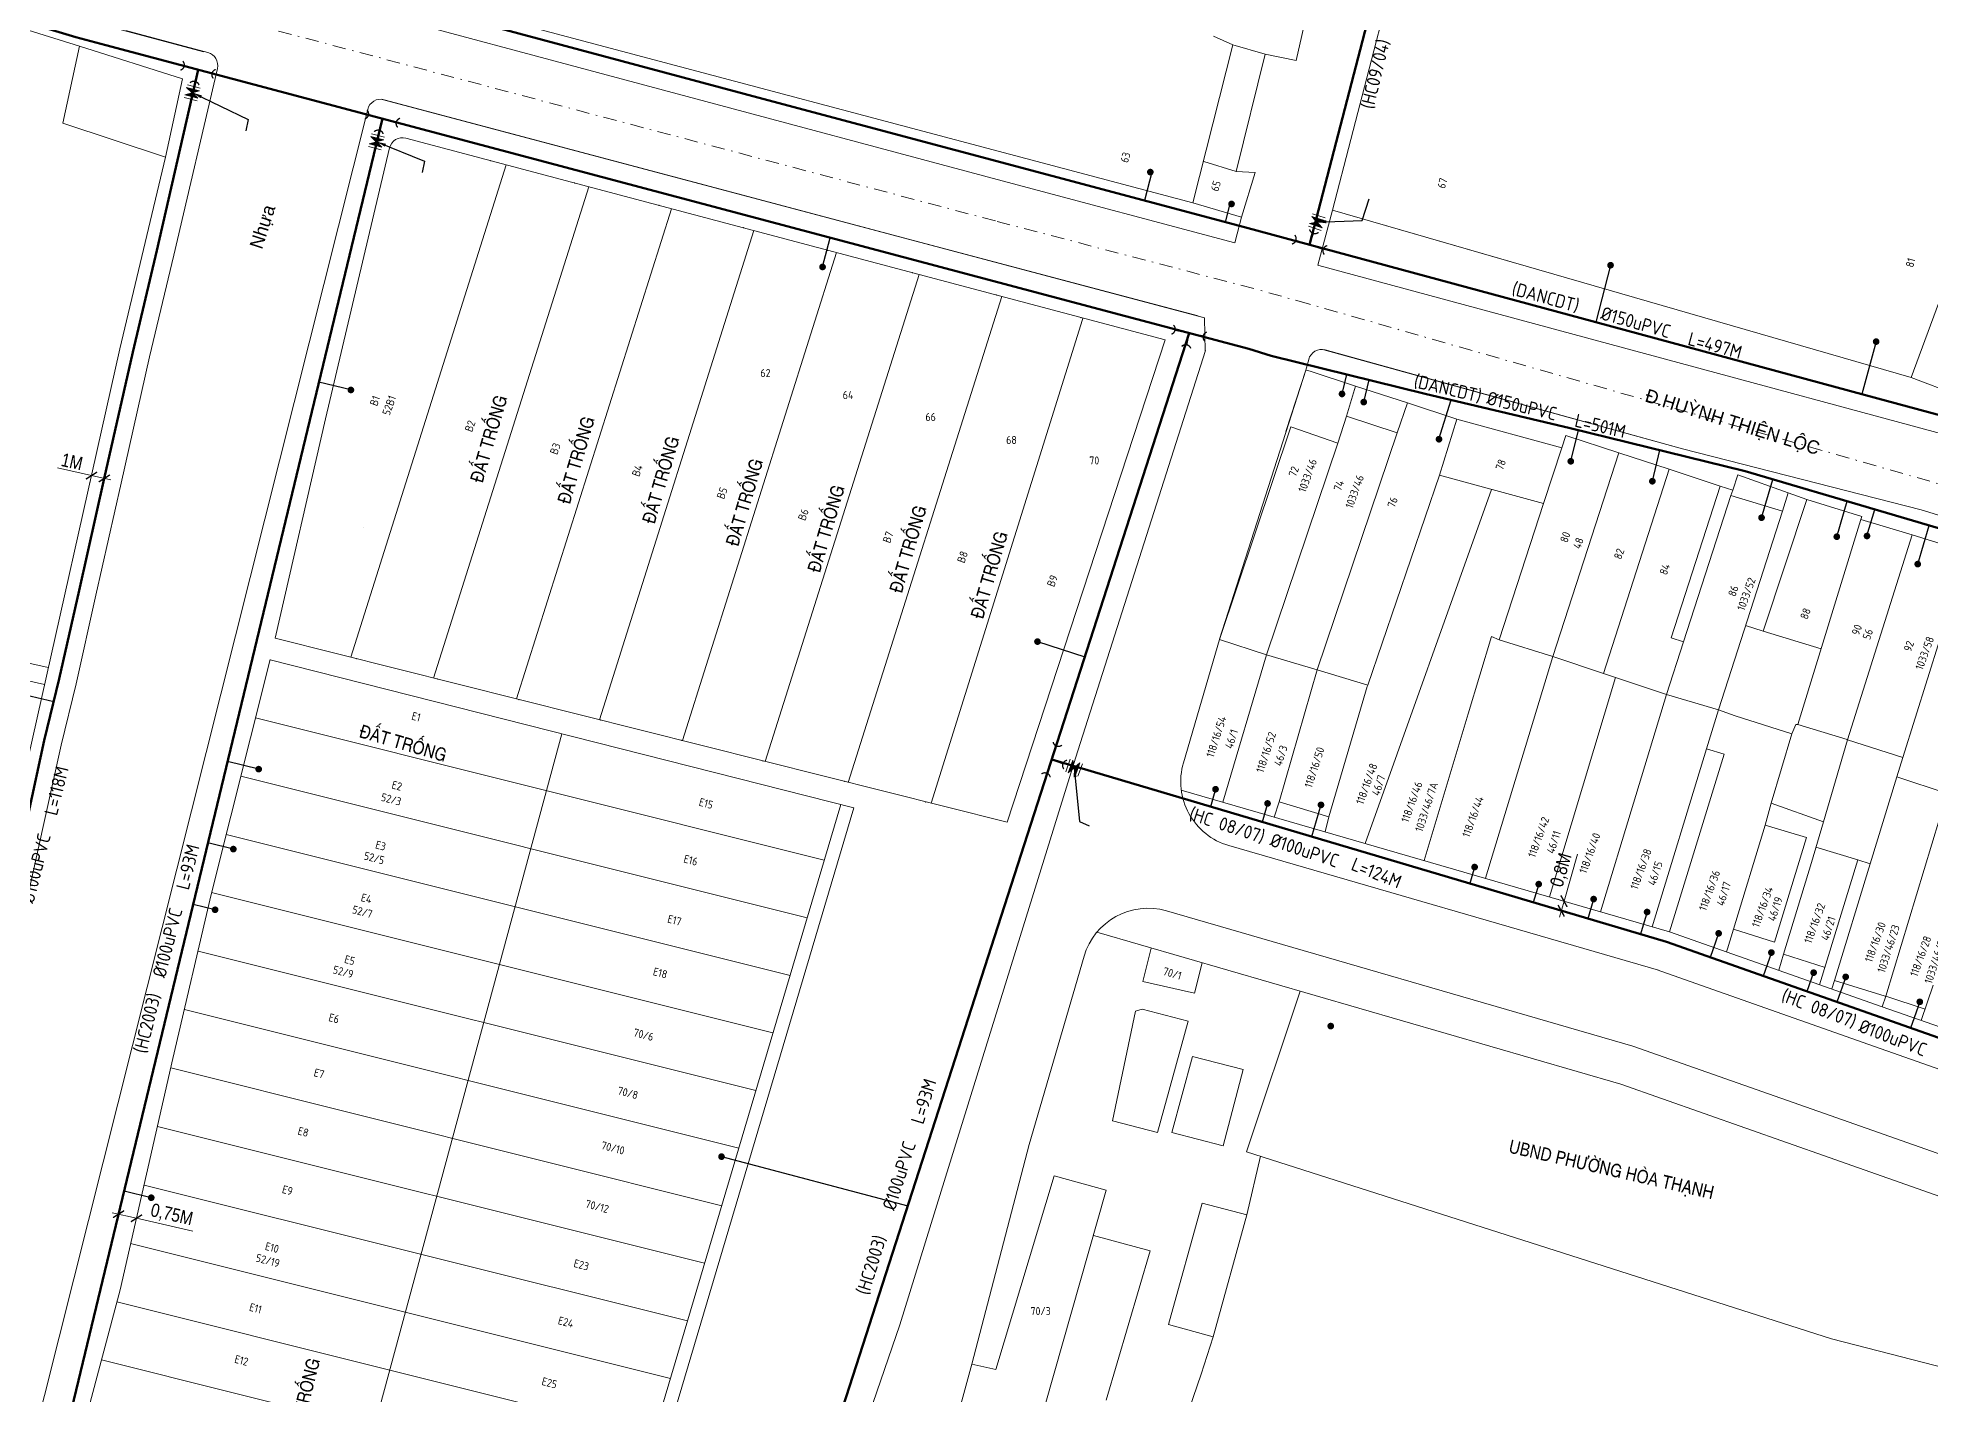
# Model space of a CAD drawing. Header units: inches. Extents: x 595615 to 1194060, y 1190840 to 2385448.
# Drawn here: x 596830 to 596971.9, y 1192167.6 to 1192269.3 of the extents above; entities that cross this region are included whole.
import ezdxf
from ezdxf.enums import TextEntityAlignment as Align

# ---------------------------------------------------------------- set-up
doc = ezdxf.new("R2010")
doc.units = ezdxf.units.IN
doc.header["$MEASUREMENT"] = 0
doc.linetypes.add('CENTER2', pattern=[1.125, 0.75, -0.125, 0.125, -0.125])
doc.linetypes.add('DASHDOTX2', pattern=[2, 1, -0.5, 0, -0.5])
doc.layers.get('Defpoints').update_dxf_attribs({"color": 1})
for name, color, linetype, lineweight in [('Chitiet', 4, 'Continuous', 9), ('DN 100 uPVC', 4, 'Continuous', 50), ('DN 150 uPVC', 4, 'Continuous', 50), ('DN 25 PE', 40, 'Continuous', 30), ('DUONG CACH LE', 112, 'Continuous', 5), ('NAM-CDAI', 220, 'Continuous', 25), ('Nen tim duong', 9, 'CENTER2', 0), ('Nen_HTHANH-TP', 9, 'Continuous', 0), ('Nen_SN-HTHANH-TP_new', 7, 'Continuous', 0), ('Nen_SN_HTHANH_old', 9, 'Continuous', 0), ('Te', 4, 'Continuous', 15), ('TEXT PIPE', 3, 'Continuous', 25), ('Text_DiaDanh', 9, 'Continuous', 0), ('Text_GiaoThong', 142, 'Continuous', 0), ('TLK 15', 220, 'Continuous', 20), ('VAN', 7, 'Continuous', 20)]:
    doc.layers.add(name, color=color, linetype=linetype, lineweight=lineweight)
doc.layers.add('ki hieu van', color=170, linetype='Continuous')
doc.styles.add('Dia Danh', font='VHELVCN_0.TTF', dxfattribs={"height": 1})
doc.styles.add('Giao Thong', font='VAPTIMN_0.TTF', dxfattribs={"height": 1})
doc.styles.add('Sonha_QTB', font='isocp.shx', dxfattribs={"height": 0.6, "bigfont": 'bigfont.shx'})
doc.styles.add('text', font='isocp2.shx')
doc.styles.add('VNI-HC', font='VHELVCN_0.TTF')
doc.dimstyles.new('DUONG KICH THUOC', dxfattribs={"dimtxt": 1, "dimasz": 0.7, "dimexe": 0.5, "dimexo": 0.3, "dimgap": 0.2, "dimtad": 1, "dimzin": 0, "dimdsep": 46, "dimtxsty": 'VNI-HC', "dimblk": 'ARCHTICK', "dimcen": 0.09, "dimdle": 0.5, "dimclrd": 256, "dimclre": 256, "dimclrt": 256, "dimadec": 0, "dimazin": 0, "dimtfac": 1, "dimtofl": 0, "dimtmove": 0, "dimatfit": 3, "dimfxl": 1, "dimtolj": 1, "dimtzin": 0, "dimlwd": -1, "dimlwe": -1, "dimarcsym": 0})

# ---------------------------------------------------------------- blocks, each defined once
blk = doc.blocks.new('VAN')
at = {"layer": 'VAN'}
h = blk.add_hatch(color=256, dxfattribs=at)
h.paths.add_polyline_path([(0.21, -0.5), (0.49, 0), (0.21, 0.5)])
h.paths.add_polyline_path([(0.77, 0.5), (0.49, 0), (0.77, -0.5)])
at = {"layer": 'VAN', "ltscale": 100}
for p, q in [((0, 0.5), (0, -0.5)), ((0.77, -0.5), (0.21, 0.5)), ((0.21, -0.5), (0.77, 0.5)), ((0.21, 0.5), (0.21, -0.5)), ((0.77, 0.5), (0.77, -0.5)), ((0.98, 0.5), (0.98, -0.5))]:
    blk.add_line(p, q, dxfattribs=at)
blk = doc.blocks.new('TE+VAN')
at = {"layer": 'Chitiet', "ltscale": 100, "const_width": 0.1}
for points in [[(-0.35, 1.28, 0.571257), (0.35, 1.28)], [(1.1, 0.35, 0.571257), (1.1, -0.35)], [(0.35, -1.28, 0.571257), (-0.35, -1.28)]]:
    blk.add_lwpolyline(points, format="xyb", dxfattribs=at)
for points in [[(0, -1.08), (0, 1.08)], [(0.9, 0), (0, 0)]]:
    blk.add_lwpolyline(points, dxfattribs=at)
at = {"layer": 'VAN'}
blk.add_blockref('VAN', (1.3, 0), dxfattribs=at)
blk = doc.blocks.new('TE1')
at = {"layer": 'Chitiet', "ltscale": 100, "const_width": 0.1}
for points in [[(-0.35, 1.28, 0.571257), (0.35, 1.28)], [(1.1, 0.35, 0.571257), (1.1, -0.35)], [(0.35, -1.28, 0.571257), (-0.35, -1.28)]]:
    blk.add_lwpolyline(points, format="xyb", dxfattribs=at)
for points in [[(0, -1.08), (0, 1.08)], [(0.9, 0), (0, 0)]]:
    blk.add_lwpolyline(points, dxfattribs=at)
blk = doc.blocks.new('_ArchTick')
at = {"color": 0, "linetype": 'ByBlock', "const_width": 0.15}
blk.add_lwpolyline([(-0.5, -0.5), (0.5, 0.5)], dxfattribs=at)
blk = doc.blocks.new('*D62')
at = {"layer": 'Defpoints', "color": 0}
for p in [(596836.08, 1192181.07), (596837.42, 1192180.76), (596837.42, 1192180.76)]:
    blk.add_point(p, dxfattribs=at)
at = {"layer": 'DUONG CACH LE'}
for p, q in [((596835.59, 1192181.18), (596837.42, 1192180.76)), ((596836.01, 1192180.78), (596835.96, 1192180.58)), ((596837.42, 1192180.76), (596841.66, 1192179.79)), ((596837.49, 1192181.06), (596837.53, 1192181.25))]:
    blk.add_line(p, q, dxfattribs=at)
at = {"layer": 'DUONG CACH LE', "xscale": 0.7, "yscale": 0.7, "zscale": 0.7}
for p, rotation in [((596836.08, 1192181.07), 167.1050148046589), ((596837.42, 1192180.76), 347.1050148046589)]:
    blk.add_blockref('_ArchTick', p, dxfattribs=dict(at, rotation=rotation))
at = {"layer": 'DUONG CACH LE', "insert": (596840.06, 1192180.98), "char_height": 1, "attachment_point": 5, "rotation": 347.105, "style": 'VNI-HC'}
blk.add_mtext('\\A1;0,75M', dxfattribs=at)
blk = doc.blocks.new('TLK 15')
at = {"layer": 'TLK 15', "linetype": 'Continuous', "const_width": 0.25}
blk.add_lwpolyline([(-0.125, 0, 1), (0.125, 0, 1)], format="xyb", close=True, dxfattribs=at)
blk = doc.blocks.new('*D90')
at = {"layer": 'Defpoints', "color": 0}
for p in [(596944.26, 1192203.82), (596944.47, 1192204.54), (596944.47, 1192204.54)]:
    blk.add_point(p, dxfattribs=at)
at = {"layer": 'DUONG CACH LE'}
for p, q in [((596944.47, 1192204.54), (596945.49, 1192208.06)), ((596944.18, 1192204.62), (596943.99, 1192204.68)), ((596944.12, 1192203.34), (596944.47, 1192204.54)), ((596944.55, 1192203.74), (596944.74, 1192203.68))]:
    blk.add_line(p, q, dxfattribs=at)
at = {"layer": 'DUONG CACH LE', "xscale": 0.7, "yscale": 0.7, "zscale": 0.7}
for p, rotation in [((596944.47, 1192204.54), 73.82525771144697), ((596944.26, 1192203.82), 253.825257711447)]:
    blk.add_blockref('_ArchTick', p, dxfattribs=dict(at, rotation=rotation))
at = {"layer": 'DUONG CACH LE', "insert": (596944.31, 1192206.86), "char_height": 1, "attachment_point": 5, "rotation": 73.8253, "style": 'VNI-HC'}
blk.add_mtext('\\A1;0,8M', dxfattribs=at)
blk = doc.blocks.new('*D149')
at = {"layer": 'Defpoints', "color": 0}
for p in [(596834.05, 1192236.45), (596834.05, 1192236.45), (596835.01, 1192236.24)]:
    blk.add_point(p, dxfattribs=at)
at = {"layer": 'DUONG CACH LE'}
for p, q in [((596834.05, 1192236.45), (596831.5, 1192237.03)), ((596833.98, 1192236.16), (596833.94, 1192235.97)), ((596835.5, 1192236.13), (596834.05, 1192236.45)), ((596834.94, 1192235.94), (596834.9, 1192235.75))]:
    blk.add_line(p, q, dxfattribs=at)
at = {"layer": 'DUONG CACH LE', "xscale": 0.7, "yscale": 0.7, "zscale": 0.7}
for p, rotation in [((596834.05, 1192236.45), 167.3311530801418), ((596835.01, 1192236.24), 347.3311530801419)]:
    blk.add_blockref('_ArchTick', p, dxfattribs=dict(at, rotation=rotation))
at = {"layer": 'DUONG CACH LE', "insert": (596832.59, 1192237.5), "char_height": 1, "attachment_point": 5, "rotation": 347.3312, "style": 'VNI-HC'}
blk.add_mtext('\\A1;1M', dxfattribs=at)

msp = doc.modelspace()

# ---------------------------------------------------------------- linework, layer by layer
at = {"layer": 'DN 100 uPVC'}
for points in [[(596925.389, 1192253.754), (596929.868, 1192270.966), (596933.462, 1192284.828), (596936.769, 1192297.582, -0.0000618), (596936.769, 1192297.583), (596939.326, 1192307.434), (596944.814, 1192323.377)], [(596842.043, 1192266.882), (596838.952, 1192253.34), (596837.14, 1192245.711), (596835.01, 1192236.237), (596833.119, 1192227.825), (596831.63, 1192221.199), (596830.51, 1192216.583), (596829.316, 1192211.15), (596827.844, 1192204.487), (596826.656, 1192199.197), (596825.284, 1192194.595), (596823.377, 1192188.196, -0.0000973), (596823.377, 1192188.196), (596821.404, 1192181.583), (596819.686, 1192175.815), (596817.688, 1192169.099), (596816.597, 1192165.447, -0.0002228), (596816.597, 1192165.446), (596814.847, 1192159.606), (596813.098, 1192153.601), (596810.503, 1192144.493, -0.0000774), (596810.503, 1192144.493), (596808.525, 1192137.558), (596807.059, 1192130.886)]]:
    msp.add_lwpolyline(points, format="xyb", dxfattribs=at)
for points in [[(596855.859, 1192263.218), (596831.247, 1192161.02)], [(596916.36, 1192247.137), (596882.254, 1192141.321)], [(597021.132, 1192175.99), (597002.42, 1192183.768), (596952.144, 1192201.48), (596906.052, 1192215.155)]]:
    msp.add_lwpolyline(points, dxfattribs=at)
at = {"layer": 'DN 150 uPVC'}
for points in [[(596685.268, 1192331.966), (596737.006, 1192311.91), (596755.185, 1192304.864), (596776.018, 1192297.04), (596791.429, 1192291.681), (596800.276, 1192288.667), (596801.79, 1192288.119), (596838.255, 1192277.753), (596843.593, 1192275.644), (596884.395, 1192264.704), (596920.502, 1192255.075), (596946.849, 1192247.951, 0.0000461), (596946.849, 1192247.951), (596967.079, 1192242.485), (596986.889, 1192237.133)], [(596700.494, 1192316.307), (596710.356, 1192312.548), (596722.933, 1192307.755, -0.0001494), (596722.933, 1192307.755), (596731.681, 1192304.415), (596745.084, 1192299.298), (596759.193, 1192293.781), (596774.505, 1192287.721), (596780.674, 1192285.279), (596787.784, 1192283.039), (596797.369, 1192280.123), (596805.019, 1192277.797), (596815.823, 1192274.55), (596820.835, 1192272.984), (596824.419, 1192271.903), (596829.876, 1192270.234), (596832.869, 1192269.319), (596835.113, 1192268.723), (596911.595, 1192248.403), (596920.828, 1192245.95), (596922.505, 1192245.439)]]:
    msp.add_lwpolyline(points, format="xyb", dxfattribs=at)
msp.add_lwpolyline([(596922.505, 1192245.439), (596934.069, 1192242.58), (596944.928, 1192240.012), (596958.051, 1192236.782), (596978.395, 1192230.794), (596999.795, 1192224.06), (597026.154, 1192215.643), (597044.915, 1192208.295), (597076.412, 1192195.876), (597085.972, 1192189.664), (597145.543, 1192149.961)], dxfattribs=at)
at = {"layer": 'DN 25 PE'}
for p, q in [((596913.574, 1192259.211), (596913.004, 1192257.075)), ((596919.414, 1192256.82), (596919.052, 1192255.462)), ((596888.872, 1192252.096), (596889.453, 1192254.286)), ((596947.96, 1192252.227), (596946.849, 1192247.951)), ((596967.877, 1192246.499), (596966.812, 1192242.557)), ((596853.502, 1192242.874), (596851.099, 1192243.453)), ((596927.822, 1192242.574), (596928.183, 1192244.035)), ((596929.453, 1192241.963), (596929.863, 1192243.62)), ((596935.095, 1192239.178), (596936.015, 1192242.12)), ((596944.978, 1192237.524), (596945.552, 1192239.858)), ((596951.095, 1192236.03), (596951.667, 1192238.353)), ((596959.283, 1192233.294), (596960.129, 1192236.17)), ((596964.925, 1192231.868), (596965.708, 1192234.528)), ((596967.188, 1192231.922), (596967.776, 1192233.919)), ((596970.995, 1192229.816), (596971.85, 1192232.72)), ((596904.987, 1192224.003), (596908.535, 1192222.859)), ((596829.097, 1192220.022), (596831.22, 1192219.507)), ((596846.586, 1192214.439), (596844.248, 1192215.002)), ((596918.338, 1192212.934), (596917.95, 1192211.625)), ((596922.239, 1192211.867), (596921.826, 1192210.475)), ((596926.246, 1192211.76), (596925.538, 1192209.374)), ((596844.687, 1192208.446), (596842.779, 1192208.905)), ((596937.767, 1192207.098), (596937.399, 1192205.855)), ((596942.576, 1192205.817), (596942.168, 1192204.44)), ((596946.69, 1192204.696), (596946.255, 1192203.227)), ((596843.32, 1192203.894), (596841.668, 1192204.292)), ((596950.698, 1192203.728), (596950.198, 1192202.057)), ((596956.065, 1192202.127), (596955.43, 1192200.323)), ((596960.019, 1192200.686), (596959.399, 1192198.924)), ((596963.189, 1192199.181), (596962.69, 1192197.765)), ((596965.593, 1192198.861), (596964.929, 1192196.976)), ((596971.15, 1192196.992), (596970.458, 1192195.028)), ((596881.293, 1192185.382), (596895.265, 1192181.69)), ((596838.531, 1192182.302), (596836.491, 1192182.794))]:
    msp.add_line(p, q, dxfattribs=at)
at = {"layer": 'DUONG CACH LE'}
for p in [(596863.953, 1192260.072), (596863.953, 1192260.072), (596870.28, 1192258.391), (596870.28, 1192258.391), (596876.608, 1192256.711), (596876.608, 1192256.711), (596882.935, 1192255.03), (596882.935, 1192255.03), (596889.263, 1192253.349), (596889.263, 1192253.349), (596895.59, 1192251.668), (596895.59, 1192251.668), (596901.918, 1192249.987), (596901.918, 1192249.987), (596908.245, 1192248.306), (596908.245, 1192248.306), (596853.915, 1192222.721), (596860.014, 1192221.188), (596866.112, 1192219.655), (596872.211, 1192218.121), (596878.309, 1192216.588), (596884.407, 1192215.055), (596890.506, 1192213.522), (596896.604, 1192211.988)]:
    msp.add_point(p, dxfattribs=at)
at = {"layer": 'Nen tim duong', "linetype": 'DASHDOTX2'}
for p, q in [((596841.993, 1192271.403), (596901.955, 1192255.511)), ((596901.955, 1192255.511), (596921.29, 1192250.457)), ((596925.31, 1192249.33), (596921.29, 1192250.457)), ((596990.079, 1192230.842), (596925.31, 1192249.33))]:
    msp.add_line(p, q, dxfattribs=at)
at = {"layer": 'Nen_HTHANH-TP', "linetype": 'Continuous'}
for p, q in [((596927.115, 1192256.362), (596940.294, 1192307.192)), ((596927.115, 1192256.362), (596940.294, 1192307.182)), ((596842.93, 1192274.474), (596902.723, 1192258.442)), ((596902.723, 1192258.442), (596842.93, 1192274.474)), ((596851.07, 1192274.32), (596916.624, 1192256.913)), ((596820.932, 1192272.436), (596833.145, 1192268.656)), ((596925.243, 1192271.32), (596924.386, 1192267.579)), ((596925.243, 1192271.32), (596924.386, 1192267.579)), ((596833.483, 1192270.616), (596842.458, 1192268.232)), ((596833.145, 1192268.656), (596831.909, 1192262.885)), ((596833.145, 1192268.656), (596840.877, 1192266.202)), ((596836.634, 1192269.819), (596842.464, 1192268.254)), ((596919.625, 1192268.746), (596916.624, 1192256.913)), ((596919.625, 1192268.746), (596918.174, 1192269.414)), ((596919.625, 1192268.746), (596922.065, 1192268.058)), ((596922.065, 1192268.058), (596919.892, 1192259.266)), ((596919.892, 1192259.266), (596922.065, 1192268.058)), ((596924.386, 1192267.579), (596922.065, 1192268.058)), ((596924.386, 1192267.579), (596922.065, 1192268.058)), ((596840.877, 1192266.202), (596839.602, 1192260.341)), ((596839.602, 1192260.341), (596840.877, 1192266.202)), ((596840.877, 1192266.202), (596839.602, 1192260.341)), ((596855.849, 1192264.664), (596917.51, 1192248.287)), ((596839.602, 1192260.341), (596831.909, 1192262.885)), ((596857.625, 1192261.753), (596914.573, 1192246.625)), ((596839.602, 1192260.341), (596836.183, 1192245.948)), ((596851.601, 1192240.72), (596856.396, 1192261.017)), ((596917.452, 1192259.994), (596919.892, 1192259.266)), ((596919.892, 1192259.266), (596921.302, 1192259.177)), ((596921.302, 1192259.177), (596919.892, 1192259.266)), ((596921.302, 1192259.177), (596920.295, 1192255.836)), ((596920.295, 1192255.836), (596921.302, 1192259.177)), ((596882.444, 1192257.606), (596895.797, 1192254.056)), ((596902.723, 1192258.442), (596919.777, 1192253.894)), ((596970.505, 1192243.797), (596975.684, 1192257.861)), ((596920.295, 1192255.836), (596916.624, 1192256.913)), ((596916.624, 1192256.913), (596920.295, 1192255.836)), ((596927.115, 1192256.362), (596970.505, 1192243.797)), ((596927.115, 1192256.362), (596941.118, 1192252.303)), ((596895.797, 1192254.056), (596917.031, 1192248.434)), ((596926.013, 1192252.231), (596926.088, 1192252.211)), ((596926.088, 1192252.211), (596939.691, 1192248.532)), ((596926.088, 1192252.211), (596986.202, 1192235.968)), ((596917.51, 1192248.287), (596914.241, 1192249.151)), ((596917.51, 1192248.287), (596917.567, 1192245.781)), ((596828.939, 1192213.722), (596836.183, 1192245.948)), ((596914.573, 1192246.625), (596902.703, 1192210.455)), ((596926.468, 1192245.891), (596937.626, 1192242.81)), ((596926.468, 1192245.891), (596953.349, 1192238.463)), ((596926.559, 1192245.871), (596953.349, 1192238.463)), ((596918.637, 1192224.187), (596925.114, 1192244.36)), ((596923.608, 1192239.759), (596925.114, 1192244.36)), ((596925.114, 1192244.36), (596925.349, 1192245.25)), ((596925.114, 1192244.36), (596925.349, 1192245.25)), ((596925.114, 1192244.36), (596925.325, 1192245.161)), ((596925.114, 1192244.36), (596925.425, 1192244.28)), ((596925.425, 1192244.28), (596928.835, 1192243.163)), ((596928.835, 1192243.163), (596928.167, 1192240.902)), ((596928.835, 1192243.163), (596932.726, 1192241.896)), ((596970.505, 1192243.797), (596973.936, 1192242.509)), ((596932.726, 1192241.896), (596931.948, 1192239.656)), ((596932.726, 1192241.896), (596936.437, 1192240.689)), ((596847.817, 1192224.254), (596851.601, 1192240.72)), ((596923.988, 1192240.109), (596918.631, 1192224.165)), ((596927.519, 1192238.872), (596923.988, 1192240.109)), ((596928.167, 1192240.902), (596927.519, 1192238.872)), ((596928.167, 1192240.902), (596931.948, 1192239.656)), ((596936.437, 1192240.689), (596935.121, 1192236.478)), ((596936.437, 1192240.689), (596944.319, 1192238.526)), ((596927.519, 1192238.872), (596922.152, 1192223.018)), ((596931.948, 1192239.656), (596925.963, 1192221.881)), ((596944.319, 1192238.526), (596944.608, 1192239.446)), ((596944.608, 1192239.446), (596948.589, 1192238.169)), ((596944.319, 1192238.526), (596942.923, 1192234.364)), ((596948.589, 1192238.169), (596943.622, 1192222.875)), ((596948.589, 1192238.169), (596952.35, 1192236.922)), ((596953.349, 1192238.463), (596971.253, 1192233.887)), ((596953.349, 1192238.463), (596971.253, 1192233.887)), ((596935.121, 1192236.478), (596929.764, 1192220.744)), ((596935.121, 1192236.478), (596942.923, 1192234.364)), ((596947.433, 1192221.618), (596952.35, 1192236.922)), ((596952.35, 1192236.922), (596956.181, 1192235.665)), ((596957.122, 1192235.356), (596957.501, 1192236.496)), ((596957.501, 1192236.496), (596961.272, 1192235.159)), ((596956.181, 1192235.665), (596952.501, 1192224.292)), ((596956.992, 1192234.956), (596953.421, 1192223.983)), ((596956.181, 1192235.665), (596957.122, 1192235.356)), ((596957.122, 1192235.356), (596956.992, 1192234.956)), ((596956.992, 1192234.956), (596960.863, 1192233.779)), ((596959.41, 1192224.788), (596962.682, 1192234.66)), ((596960.863, 1192233.779), (596961.272, 1192235.159)), ((596961.272, 1192235.159), (596962.682, 1192234.66)), ((596962.682, 1192234.66), (596966.793, 1192233.394)), ((596939.601, 1192224.142), (596942.923, 1192234.364)), ((596960.863, 1192233.779), (596956.045, 1192218.885)), ((596966.723, 1192233.164), (596961.996, 1192217.79)), ((596966.793, 1192233.394), (596966.723, 1192233.164)), ((596966.723, 1192233.164), (596970.584, 1192231.997)), ((596971.253, 1192233.887), (597000.4, 1192224.881)), ((596971.253, 1192233.887), (597000.4, 1192224.881)), ((596854.424, 1192232.593), (596854.424, 1192232.593)), ((596970.584, 1192231.997), (596965.717, 1192216.633)), ((596970.584, 1192231.997), (596974.685, 1192230.73)), ((596973.588, 1192227.099), (596969.878, 1192215.306)), ((596959.41, 1192224.788), (596958.09, 1192225.217)), ((596959.41, 1192224.788), (596963.741, 1192223.461)), ((596915.928, 1192214.909), (596918.631, 1192224.165)), ((596918.631, 1192224.165), (596922.152, 1192223.018)), ((596937.275, 1192218.58), (596939.041, 1192224.391)), ((596939.041, 1192224.391), (596939.601, 1192224.142)), ((596939.601, 1192224.142), (596943.622, 1192222.875)), ((596953.421, 1192223.983), (596952.164, 1192220.042)), ((596952.501, 1192224.292), (596953.421, 1192223.983)), ((596922.152, 1192223.018), (596918.875, 1192211.962)), ((596922.152, 1192223.018), (596925.963, 1192221.881)), ((596925.963, 1192221.881), (596923.111, 1192211.988)), ((596925.963, 1192221.881), (596929.764, 1192220.744)), ((596943.622, 1192222.875), (596938.575, 1192206.271)), ((596943.622, 1192222.875), (596947.433, 1192221.618)), ((596929.714, 1192220.644), (596926.841, 1192210.851)), ((596929.764, 1192220.744), (596929.714, 1192220.644)), ((596948.343, 1192221.299), (596943.373, 1192204.857)), ((596947.433, 1192221.618), (596948.343, 1192221.299)), ((596948.343, 1192221.299), (596952.164, 1192220.042)), ((596952.164, 1192220.042), (596947.196, 1192203.748)), ((596952.164, 1192220.042), (596956.045, 1192218.885)), ((596956.045, 1192218.885), (596955.157, 1192215.964)), ((596957.305, 1192218.426), (596956.045, 1192218.885)), ((596937.275, 1192218.58), (596933.976, 1192207.583)), ((596961.566, 1192217.089), (596957.305, 1192218.426)), ((596961.566, 1192217.089), (596961.846, 1192217.78)), ((596961.846, 1192217.78), (596961.996, 1192217.79)), ((596965.697, 1192216.663), (596961.996, 1192217.79)), ((596960.011, 1192211.888), (596961.566, 1192217.089)), ((596963.922, 1192210.501), (596965.717, 1192216.633)), ((596965.717, 1192216.633), (596965.697, 1192216.663)), ((596969.878, 1192215.306), (596965.717, 1192216.633)), ((596955.157, 1192215.964), (596951.081, 1192202.621)), ((596956.478, 1192215.575), (596952.388, 1192202.242)), ((596955.157, 1192215.964), (596956.478, 1192215.575)), ((596969.429, 1192213.856), (596969.878, 1192215.306)), ((596967.434, 1192207.344), (596969.429, 1192213.856)), ((596969.429, 1192213.856), (596973.2, 1192212.619)), ((596952.388, 1192202.242), (596915.769, 1192212.863)), ((596923.111, 1192211.988), (596922.727, 1192210.845)), ((596926.841, 1192210.851), (596923.111, 1192211.988)), ((596959.552, 1192210.248), (596960.011, 1192211.888)), ((596960.011, 1192211.888), (596963.922, 1192210.501)), ((596973.2, 1192212.619), (596968.592, 1192197.425)), ((596926.841, 1192210.851), (596926.552, 1192209.736)), ((596963.024, 1192207.441), (596963.922, 1192210.501)), ((596957.178, 1192202.436), (596959.552, 1192210.248)), ((596962.643, 1192209.31), (596959.552, 1192210.248)), ((596960.249, 1192201.468), (596962.643, 1192209.31)), ((596951.553, 1192199.361), (596919.335, 1192208.706)), ((596963.363, 1192208.591), (596966.504, 1192207.633)), ((596963.639, 1192198.278), (596966.504, 1192207.633)), ((596966.504, 1192207.633), (596967.434, 1192207.344)), ((596938.575, 1192206.271), (596938.569, 1192206.25)), ((596960.94, 1192200.559), (596963.024, 1192207.441)), ((596964.751, 1192198.582), (596967.434, 1192207.344)), ((596949.637, 1192193.669), (596914.671, 1192203.811)), ((596948.72, 1192190.811), (596909.434, 1192202.206)), ((596968.333, 1192196.625), (596952.388, 1192202.242)), ((596956.729, 1192200.956), (596957.178, 1192202.436)), ((596957.178, 1192202.436), (596960.249, 1192201.468)), ((596904.371, 1192186.283), (596908.477, 1192200.405)), ((596913.521, 1192201.021), (596912.891, 1192198.51)), ((596956.664, 1192200.736), (596956.729, 1192200.956)), ((596960.587, 1192199.354), (596960.94, 1192200.559)), ((596960.94, 1192200.559), (596964.041, 1192199.571)), ((596916.762, 1192197.653), (596917.339, 1192199.914)), ((596967.336, 1192193.795), (596951.392, 1192199.412)), ((596967.336, 1192193.795), (596951.392, 1192199.412)), ((596912.891, 1192198.51), (596916.762, 1192197.653)), ((596924.695, 1192197.78), (596920.672, 1192185.736)), ((596964.556, 1192197.955), (596964.751, 1192198.582)), ((596964.751, 1192198.582), (596968.562, 1192197.425)), ((596972.152, 1192198.248), (596971.263, 1192195.593)), ((596912.333, 1192196.3), (596910.62, 1192188.068)), ((596912.833, 1192196.44), (596912.333, 1192196.3)), ((596912.833, 1192196.44), (596916.294, 1192195.543)), ((596968.592, 1192197.425), (596968.333, 1192196.625)), ((597002.724, 1192184.51), (596968.333, 1192196.625)), ((596968.592, 1192197.425), (596971.543, 1192196.437)), ((596913.991, 1192187.181), (596916.274, 1192195.543)), ((596965.342, 1192188.136), (596949.637, 1192193.669)), ((597001.649, 1192181.708), (596967.336, 1192193.795)), ((596915.061, 1192187.202), (596916.606, 1192192.903)), ((596916.606, 1192192.903), (596920.407, 1192191.916)), ((596920.407, 1192191.916), (596918.901, 1192186.195)), ((596964.346, 1192185.307), (596948.72, 1192190.811)), ((596910.62, 1192188.068), (596913.991, 1192187.181)), ((596900.075, 1192169.82), (596904.371, 1192186.283)), ((596918.901, 1192186.195), (596915.061, 1192187.202)), ((596920.672, 1192185.736), (596964.523, 1192171.732)), ((596920.686, 1192181.016), (596921.712, 1192185.427)), ((596978.516, 1192180.315), (596964.346, 1192185.307)), ((596906.233, 1192183.935), (596901.855, 1192169.431)), ((596906.233, 1192183.935), (596910.144, 1192182.878)), ((596910.144, 1192182.878), (596904.939, 1192164.544)), ((596917.345, 1192181.904), (596914.812, 1192172.792)), ((596920.686, 1192181.016), (596917.345, 1192181.904)), ((596918.173, 1192171.864), (596920.686, 1192181.016)), ((596913.428, 1192178.311), (596909.177, 1192179.467)), ((596913.428, 1192178.311), (596910.147, 1192167.128)), ((596914.812, 1192172.792), (596918.173, 1192171.864)), ((596918.173, 1192171.864), (596917.265, 1192169.084)), ((596964.523, 1192171.732), (596975.34, 1192168.935)), ((596899.077, 1192166.249), (596900.075, 1192169.82)), ((596901.855, 1192169.431), (596900.075, 1192169.82)), ((596917.265, 1192169.084), (596916.058, 1192165.573))]:
    msp.add_line(p, q, dxfattribs=at)
for points in [[(596836.634, 1192269.819), (596842.778, 1192268.169, -0.4048882), (596843.493, 1192266.975), (596840.212, 1192252.985), (596838.4, 1192245.356), (596836.271, 1192235.886), (596834.38, 1192227.474), (596832.89, 1192220.844), (596831.771, 1192216.229), (596830.578, 1192210.801), (596829.105, 1192204.137)], [(596882.444, 1192257.606), (596855.99, 1192264.637, 0.4181218), (596854.763, 1192263.915), (596822.774, 1192136.762, 0.4171704), (596824.245, 1192134.33), (596875.323, 1192122.025, 0.3868547), (596877.683, 1192123.32), (596894.658, 1192172.766), (596898.093, 1192183.838), (596907.828, 1192215.274), (596917.581, 1192245.826)], [(596936.546, 1192155.389), (596962.994, 1192147.177, 0.4084545), (596969.221, 1192150.376), (596979.427, 1192181.092, 0.4089724), (596978.194, 1192183.609), (596965.343, 1192188.136)]]:
    msp.add_lwpolyline(points, format="xyb", dxfattribs=at)
for points in [[(596865.15, 1192259.754), (596853.49, 1192222.828)], [(596871.342, 1192258.109), (596859.708, 1192221.265)], [(596877.534, 1192256.464), (596865.925, 1192219.702)], [(596883.726, 1192254.82), (596872.143, 1192218.138)], [(596889.918, 1192253.175), (596878.361, 1192216.575)], [(596896.11, 1192251.53), (596884.579, 1192215.012)], [(596902.302, 1192249.885), (596902.302, 1192249.885), (596890.797, 1192213.449)], [(596908.394, 1192248.267), (596908.362, 1192248.161), (596897.015, 1192211.885)], [(596929.551, 1192208.866), (596939.022, 1192235.421)], [(596813.258, 1192208.253), (596817.078, 1192225.145), (596830.813, 1192222.058)], [(596816.793, 1192223.882), (596830.529, 1192220.794)], [(596847.817, 1192224.254), (596902.703, 1192210.455)], [(596832.437, 1192161.215), (596836.193, 1192175.403), (596840.161, 1192192.739), (596843.022, 1192205.028), (596847.45, 1192222.659)], [(596847.446, 1192222.639), (596891.204, 1192211.537)], [(596846.349, 1192218.275), (596846.349, 1192218.275), (596888.997, 1192207.609)], [(596869.325, 1192217.088), (596852.725, 1192155.73)], [(596845.253, 1192213.91), (596887.715, 1192203.291)], [(596872.049, 1192150.505), (596890.235, 1192211.783)], [(596873.013, 1192150.244), (596891.204, 1192211.537)], [(596844.156, 1192209.546), (596886.433, 1192198.973)], [(596843.06, 1192205.181), (596885.152, 1192194.655)], [(596842.037, 1192200.799), (596883.87, 1192190.337)], [(596841.017, 1192196.415), (596882.589, 1192186.019)], [(596839.999, 1192192.031), (596881.307, 1192181.701)], [(596838.995, 1192187.644), (596880.026, 1192177.383)], [(596837.99, 1192183.256), (596878.744, 1192173.064)], [(596836.986, 1192178.869), (596877.463, 1192168.746)], [(596835.951, 1192174.489), (596876.181, 1192164.428)], [(596834.799, 1192170.139), (596874.899, 1192160.11)]]:
    msp.add_lwpolyline(points, dxfattribs=at)
at = {"layer": 'Nen_HTHANH-TP'}
for points in [[(596920.295, 1192255.836), (596919.777, 1192253.894)], [(596927.115, 1192256.362), (596926.013, 1192252.231)]]:
    msp.add_lwpolyline(points, dxfattribs=at)
at = {"layer": 'Nen_HTHANH-TP', "linetype": 'Continuous'}
for centre, radius, start, end in [((596857.369, 1192260.787), 1, 75.12319, 166.70859), ((596926.292, 1192244.907), 1, 74.54341, 165.25514), ((596920.728, 1192213.508), 5, 163.7221, 253.82526), ((596913.278, 1192199.009), 5, 73.82526, 163.78886)]:
    msp.add_arc(centre, radius, start, end, dxfattribs=at)

# ---------------------------------------------------------------- block references
at = {"layer": 'Chitiet'}
for p, rotation in [((596842.043, 1192266.882), 255.7120497538547), ((596855.859, 1192263.218), 255.7120497538547), ((596925.389, 1192253.754), 72.03458645961905), ((596906.052, 1192215.155), 339.9818327137803)]:
    msp.add_blockref('TE+VAN', p, dxfattribs=dict(at, rotation=rotation))
at = {"layer": 'Te', "rotation": 258.1759028816721}
msp.add_blockref('TE1', (596916.36, 1192247.137), dxfattribs=at)
at = {"layer": 'TLK 15', "rotation": 359.9999999934133}
for p in [(596913.449, 1192259.211), (596919.539, 1192256.82), (596888.872, 1192252.096), (596947.96, 1192252.227), (596967.877, 1192246.499), (596853.502, 1192242.874), (596927.822, 1192242.574), (596929.453, 1192241.963), (596935.095, 1192239.178), (596944.978, 1192237.524), (596951.095, 1192236.03), (596959.283, 1192233.294), (596964.925, 1192231.868), (596967.188, 1192231.922), (596970.995, 1192229.816), (596904.987, 1192224.003), (596846.586, 1192214.439), (596918.338, 1192212.934), (596922.239, 1192211.867), (596926.246, 1192211.76), (596844.687, 1192208.446), (596937.767, 1192207.098), (596942.576, 1192205.817), (596946.69, 1192204.696), (596843.32, 1192203.894), (596956.065, 1192202.127), (596960.019, 1192200.686), (596963.189, 1192199.181), (596965.593, 1192198.861), (596971.15, 1192196.992), (596838.531, 1192182.302)]:
    msp.add_blockref('TLK 15', p, dxfattribs=at)
at = {"layer": 'TLK 15'}
for p in [(596913.449, 1192259.211), (596919.539, 1192256.82), (596888.872, 1192252.096), (596947.96, 1192252.227), (596967.877, 1192246.499), (596853.502, 1192242.874), (596927.822, 1192242.574), (596929.453, 1192241.963), (596935.095, 1192239.178), (596944.978, 1192237.524), (596951.095, 1192236.03), (596959.283, 1192233.294), (596964.925, 1192231.868), (596967.188, 1192231.922), (596970.995, 1192229.816), (596904.987, 1192224.003), (596846.586, 1192214.439), (596918.338, 1192212.934), (596922.239, 1192211.867), (596926.246, 1192211.76), (596844.687, 1192208.446), (596937.767, 1192207.098), (596942.576, 1192205.817), (596946.69, 1192204.696), (596843.32, 1192203.894), (596950.698, 1192203.728), (596956.065, 1192202.127), (596960.019, 1192200.686), (596963.189, 1192199.181), (596965.593, 1192198.861), (596971.15, 1192196.992), (596926.978, 1192195.173), (596881.293, 1192185.382), (596838.531, 1192182.302)]:
    msp.add_blockref('TLK 15', p, dxfattribs=at)

# ---------------------------------------------------------------- texts
at = {"layer": 'NAM-CDAI', "style": 'text'}
for s, rotation, p in [('(HC09/04)', 76.28023, (596930.176, 1192263.87)), ('(DANCDT)', 344.65791, (596940.479, 1192250.034)), ('L=497M', 344.65791, (596953.691, 1192246.267)), ('(DANCDT)', 346.7133, (596933.139, 1192243.09)), ('L=501M', 346.7133, (596945.206, 1192240.138)), ('L=118M', 76.04601, (596831.458, 1192210.898)), ('(HC 08/07)', 341.90991, (596916.269, 1192210.673)), ('L=93M', 76.04601, (596841.337, 1192205.321)), ('L=124M', 337.99291, (596928.428, 1192206.915)), ('(HC2003)', 76.04601, (596838.162, 1192193.058)), ('(HC 08/07)', 339.26991, (596960.684, 1192197.063)), ('L=93M', 72.80466, (596896.419, 1192187.749)), ('(HC2003)', 72.80466, (596892.329, 1192174.932))]:
    msp.add_text(s, height=1, rotation=rotation, dxfattribs=at).set_placement(p)
at = {"layer": 'Nen_SN-HTHANH-TP_new', "style": 'Sonha_QTB'}
for s, rotation, p in [('63', 74.45555, (596911.58, 1192260.311)), ('65', 74.45555, (596918.363, 1192258.167)), ('67', 74.45555, (596935.348, 1192258.381)), ('81', 74.45555, (596970.45, 1192252.42)), ('62', 0.04623, (596884.59, 1192244.136)), ('B1', 70.0753, (596855.303, 1192242.06)), ('64', 0.04623, (596890.783, 1192242.491)), ('B2', 70.0753, (596862.441, 1192240.162)), ('66', 0.04623, (596896.975, 1192240.846)), ('B3', 70.0753, (596868.826, 1192238.466)), ('68', 0.04623, (596903.034, 1192239.123)), ('70', 0.04623, (596909.245, 1192237.586)), ('78', 70.04623, (596939.724, 1192237.271)), ('B4', 70.0753, (596874.978, 1192236.831)), ('72', 70.04623, (596924.208, 1192236.757)), ('74', 70.04623, (596927.584, 1192235.705)), ('B5', 70.0753, (596881.337, 1192235.141)), ('76', 70.04623, (596931.615, 1192234.449)), ('B6', 70.0753, (596887.429, 1192233.522)), ('B7', 70.0753, (596893.783, 1192231.833)), ('80', 70.04623, (596944.56, 1192231.837)), ('B8', 70.0753, (596899.364, 1192230.35)), ('82', 70.04623, (596948.599, 1192230.581)), ('B9', 70.0753, (596906.1, 1192228.56)), ('84', 70.04623, (596952.023, 1192229.424)), ('86', 70.04623, (596957.164, 1192227.806)), ('88', 70.04623, (596962.577, 1192226.103)), ('90', 70.04623, (596966.43, 1192224.891)), ('92', 70.04623, (596970.331, 1192223.664)), ('E1', 345.24142, (596858.398, 1192218.369)), ('118/16/54', 72.04422, (596918.393, 1192216.868)), ('118/16/52', 72.04422, (596922.127, 1192215.704)), ('118/16/50', 72.04422, (596925.756, 1192214.573)), ('118/16/48', 70.04623, (596929.671, 1192213.338)), ('E2', 345.24142, (596856.952, 1192213.199)), ('118/16/46', 70.04623, (596933.058, 1192211.979)), ('E15', 345.24142, (596880.136, 1192211.866)), ('118/16/44', 70.04623, (596937.638, 1192210.87)), ('118/16/42', 70.04623, (596942.562, 1192209.336)), ('E3', 345.24142, (596855.735, 1192208.7)), ('118/16/40', 70.04623, (596946.406, 1192208.138)), ('E16', 345.24142, (596878.985, 1192207.609)), ('118/16/38', 70.04623, (596950.236, 1192206.945)), ('118/16/36', 70.04623, (596955.377, 1192205.343)), ('E4', 345.24142, (596854.666, 1192204.746)), ('118/16/34', 70.04623, (596959.347, 1192204.106)), ('E17', 345.24142, (596877.768, 1192203.11)), ('118/16/32', 70.04623, (596963.263, 1192202.885)), ('118/16/30', 70.04623, (596967.807, 1192201.469)), ('118/16/28', 70.04623, (596971.214, 1192200.408)), ('E5', 345.24142, (596853.414, 1192200.117)), ('E18', 345.24142, (596876.699, 1192199.155)), ('70/1', 343.27853, (596915.098, 1192199.119)), ('E6', 345.24142, (596852.235, 1192195.753)), ('70/6', 345.24142, (596875.448, 1192194.527)), ('E7', 345.24142, (596851.118, 1192191.623)), ('70/8', 345.24142, (596874.268, 1192190.163)), ('E8', 345.24142, (596849.932, 1192187.239)), ('70/10', 345.24142, (596873.151, 1192186.033)), ('E9', 345.24142, (596848.748, 1192182.86)), ('70/12', 345.24142, (596871.966, 1192181.649)), ('E10', 345.24142, (596847.587, 1192178.564)), ('E23', 345.24142, (596870.781, 1192177.27)), ('E11', 345.24142, (596846.355, 1192174.01)), ('70/3', 0.04623, (596905.219, 1192173.801)), ('E24', 345.24142, (596869.62, 1192172.974)), ('E12', 345.24142, (596845.298, 1192170.1)), ('E25', 345.24142, (596868.389, 1192168.42))]:
    msp.add_text(s, height=0.6, rotation=rotation, dxfattribs=at).set_placement(p, align=Align.MIDDLE)
at = {"layer": 'Nen_SN_HTHANH_old', "style": 'Sonha_QTB'}
for s, rotation, p in [('52B1', 70.0753, (596856.371, 1192241.716)), ('1033/46', 70.04623, (596925.242, 1192236.456)), ('1033/46', 70.04623, (596928.772, 1192235.251)), ('48', 70.04623, (596945.548, 1192231.383)), ('1033/52', 70.04623, (596958.142, 1192227.568)), ('56', 70.04623, (596967.253, 1192224.561)), ('1033/58', 70.04623, (596971.516, 1192223.139)), ('46/1', 72.04422, (596919.535, 1192216.705)), ('46/3', 72.04422, (596923.231, 1192215.456)), ('46/7', 72.04422, (596930.569, 1192213.229)), ('1033/46/7A', 72.04422, (596934.157, 1192211.6)), ('52/3', 345.24142, (596856.525, 1192212.175)), ('46/11', 72.04422, (596943.7, 1192208.965)), ('52/5', 345.24142, (596855.25, 1192207.776)), ('46/15', 72.04422, (596951.31, 1192206.63)), ('46/17', 72.04422, (596956.446, 1192205.097)), ('46/19', 72.04422, (596960.305, 1192203.957)), ('52/7', 345.24142, (596854.362, 1192203.746)), ('46/21', 72.04422, (596964.288, 1192202.494)), ('1033/46/23', 72.04422, (596968.8, 1192200.974)), ('1033/46/25', 72.04422, (596972.333, 1192200.159)), ('52/9', 345.24142, (596852.926, 1192199.238)), ('52/19', 345.24142, (596847.273, 1192177.592))]:
    msp.add_text(s, height=0.6, rotation=rotation, dxfattribs=at).set_placement(p, align=Align.MIDDLE)
at = {"layer": 'TEXT PIPE', "style": 'text'}
for s, rotation, p in [('%%c150uPVC', 344.32279, (596947.151, 1192248.185)), ('%%c150uPVC', 346.37818, (596938.602, 1192241.82)), ('%%c100uPVC', 75.71089, (596829.7, 1192204.314)), ('%%c100uPVC', 341.57479, (596922.348, 1192208.714)), ('%%c100uPVC', 75.71089, (596839.578, 1192198.737)), ('%%c100uPVC', 338.9348, (596966.478, 1192194.78)), ('%%c100uPVC', 72.46954, (596894.291, 1192181.275))]:
    msp.add_text(s, height=1, rotation=rotation, dxfattribs=at).set_placement(p)
at = {"layer": 'Text_DiaDanh', "linetype": 'Continuous', "style": 'Dia Danh'}
for s, rotation, p in [('ÑAÁT TROÁNG', 73.79694, (596863.629, 1192239.28)), ('ÑAÁT TROÁNG', 73.79694, (596870.174, 1192237.684)), ('ÑAÁT TROÁNG', 73.79694, (596876.529, 1192236.201)), ('ÑAÁT TROÁNG', 73.79694, (596882.796, 1192234.517)), ('ÑAÁT TROÁNG', 73.79694, (596888.922, 1192232.541)), ('ÑAÁT TROÁNG', 73.79694, (596895.068, 1192231.01)), ('ÑAÁT TROÁNG', 73.79694, (596901.157, 1192229.072)), ('ÑAÁT TROÁNG', 343.79694, (596857.485, 1192216.595)), ('UBND PHÖÔØNG HOØA THAÏNH', 347.07176, (596948.032, 1192184.431)), ('ÑAÁT TROÁNG', 75.774, (596849.684, 1192167.047))]:
    msp.add_text(s, height=1, rotation=rotation, dxfattribs=at).set_placement(p, align=Align.MIDDLE)
at = {"layer": 'Text_GiaoThong', "linetype": 'Continuous', "style": 'Giao Thong'}
for s, rotation, p in [('Nhöïa', 72.16783, (596846.946, 1192255.091)), ('Ñ.HUYØNH THIEÄN LOÄC', 342.7151, (596957.118, 1192240.508))]:
    msp.add_text(s, height=1, rotation=rotation, dxfattribs=at).set_placement(p, align=Align.MIDDLE)

# ---------------------------------------------------------------- dimensions: what is measured, and where the dimension line sits
at = {"layer": 'DUONG CACH LE'}
for p1, p2, text, picture, middle in [((596835.01, 1192236.237), (596834.049, 1192236.453), '1M', '*D149', (596832.587, 1192237.499)), ((596944.259, 1192203.819), (596944.468, 1192204.539), '0,8M', '*D90', (596944.311, 1192206.86)), ((596836.076, 1192181.071), (596837.42, 1192180.763), '0,75M', '*D62', (596840.057, 1192180.977))]:
    dim = msp.add_aligned_dim(p1=p1, p2=p2, distance=0, text=text, dimstyle='DUONG KICH THUOC', override={"dimpost": 'M'}, dxfattribs=at)
    dim.commit()
    dim.dimension.update_dxf_attribs({"geometry": picture, "text_midpoint": middle})

# ---------------------------------------------------------------- leaders
at = {"layer": 'ki hieu van'}
for points in [[(596841.649, 1192265.156), (596845.809, 1192263.16), (596845.621, 1192262.297)], [(596855.442, 1192261.485), (596859.032, 1192260.037), (596858.844, 1192259.175)], [(596925.943, 1192255.461), (596929.336, 1192255.574), (596929.861, 1192257.195)], [(596907.738, 1192214.541), (596908.134, 1192210.514), (596908.866, 1192210.199)]]:
    msp.add_leader(points, dimstyle='DUONG KICH THUOC', override={"dimgap": 0.2, "dimtad": 0}, dxfattribs=at)

doc.saveas('drawing.dxf')
